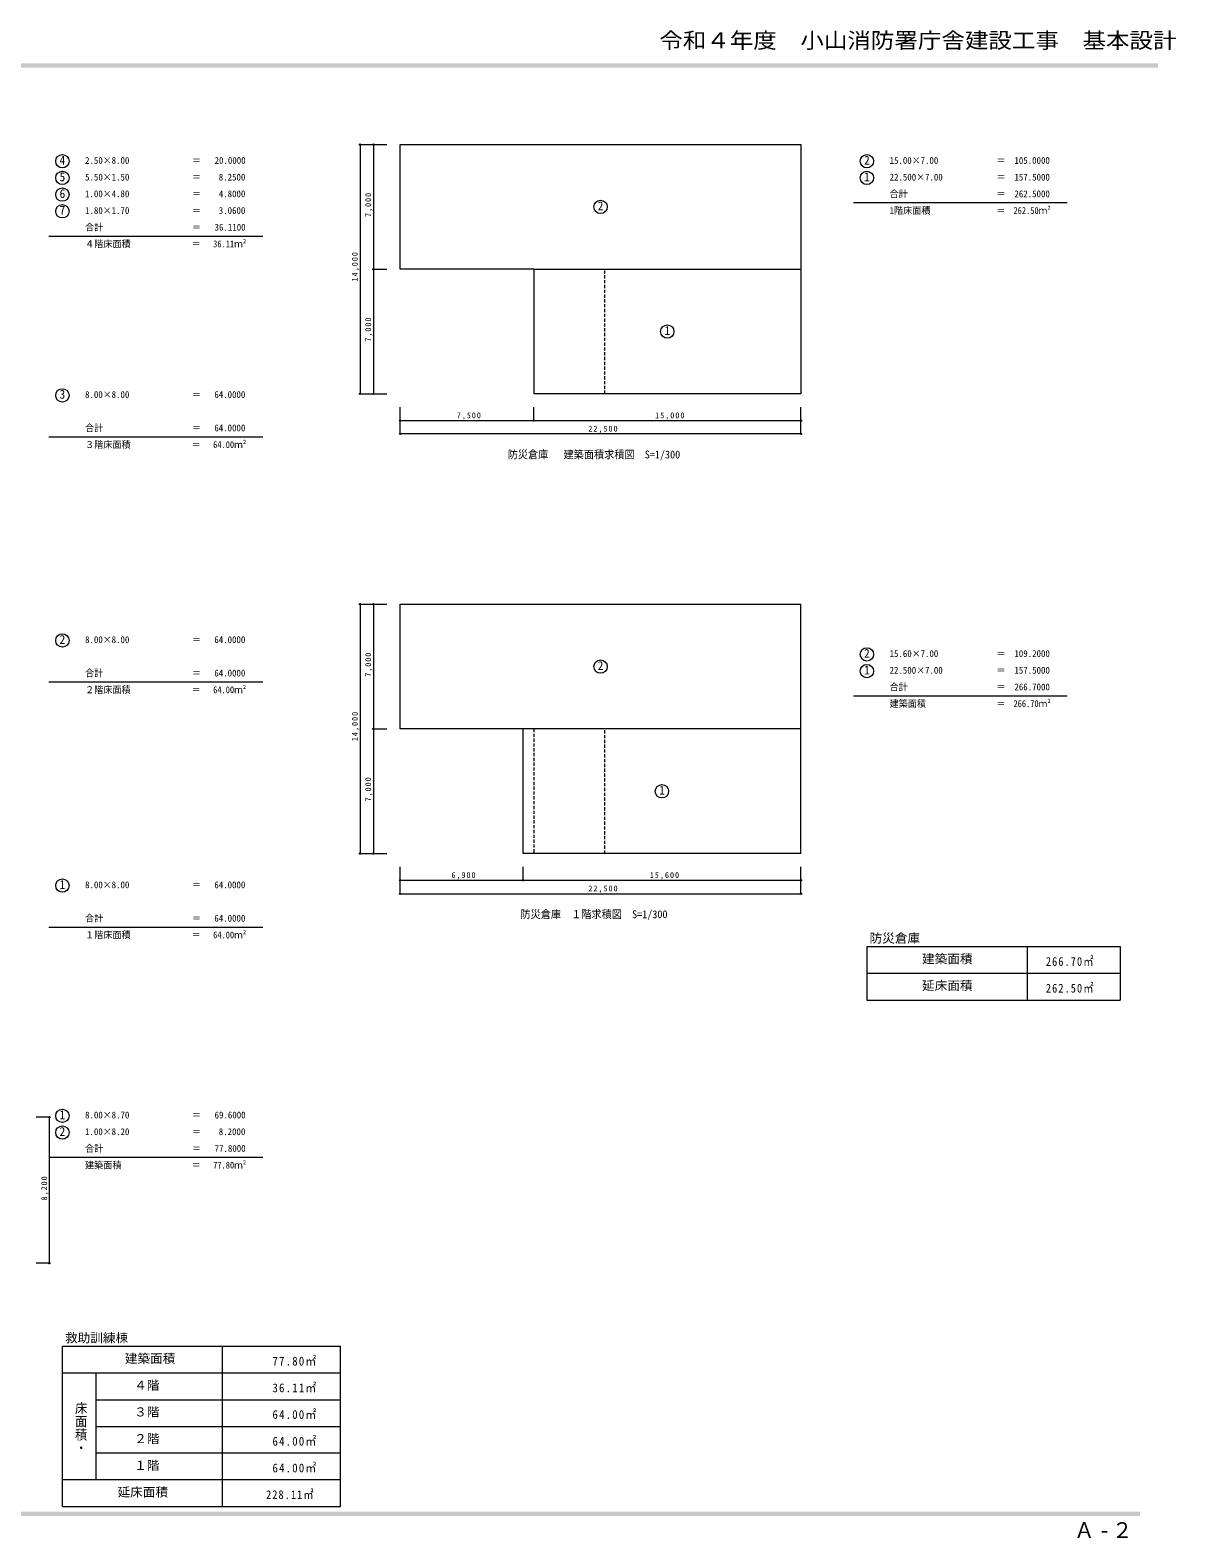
# Model space of a CAD drawing. Units: millimetres at full size, with parts at other scales. Extents: x -57346 to 60518, y -42813 to 41849.
# Drawn here: x -3805 to 60518, y -42813 to 41849 of the extents above; entities that cross this region are included whole.
import ezdxf
from ezdxf.enums import TextEntityAlignment as Align

# ---------------------------------------------------------------- set-up
doc = ezdxf.new("R2010")
doc.units = ezdxf.units.MM
doc.header["$LTSCALE"] = 150
doc.header["$PDMODE"] = 32
doc.header["$PDSIZE"] = 75
doc.linetypes.add('DASHED1', pattern=[1.8, 1.2, -0.6])
for name, color, linetype, lineweight in [('2-0_通り芯', 7, 'Continuous', 18), ('2-1_極細線', 4, 'DASHED1', 9), ('2-2_細線', 7, 'Continuous', 18), ('2-D_2-Dﾚｲﾔ', 7, 'Continuous', 18), ('2-E_2-Eﾚｲﾔ', 4, 'Continuous', 9), ('4-0_通り芯', 7, 'Continuous', 18)]:
    doc.layers.add(name, color=color, linetype=linetype, lineweight=lineweight)
doc.layers.add('4-D_文字', color=3, linetype='Continuous')
doc.layers.add('F-D', color=150, linetype='Continuous')
doc.styles.add('@ＭＳ ゴシック', font='')
doc.styles.add('ＭＳ ゴシック', font='')
doc.styles.get('@ＭＳ ゴシック').set_extended_font_data('@MS Gothic')
doc.styles.get('ＭＳ ゴシック').set_extended_font_data('MS Gothic')

msp = doc.modelspace()

# ---------------------------------------------------------------- linework, layer by layer
at = {"layer": '2-0_通り芯'}
for p, q in [((-1997.8, -41056.1), (-1997.8, -32056.1)), ((-1997.8, -32056.1), (13609.5, -32056.1)), ((7002.2, -41056.1), (7002.2, -32056.1)), ((-1997.8, -33556.1), (13609.5, -33556.1)), ((-120.8, -33556.1), (-120.8, -39556.1)), ((-120.8, -35056.1), (13609.5, -35056.1)), ((-120.8, -36556.1), (13609.5, -36556.1)), ((13609.5, -38056.1), (-120.8, -38056.1)), ((13609.5, -39556.1), (-1997.8, -39556.1))]:
    msp.add_line(p, q, dxfattribs=at)
msp.add_lwpolyline([(-1997.8, -41056.1), (13609.5, -41056.1), (13609.5, -32056.1)], dxfattribs=at)
at = {"layer": '2-1_極細線'}
for p, q in [((28467.3, 21425.8), (28467.3, 28425.8)), ((24467.3, 2609), (24467.3, -4391)), ((28467.3, -4391), (28467.3, 2609))]:
    msp.add_line(p, q, dxfattribs=at)
at = {"layer": '2-2_細線'}
for p, q in [((24467.3, 28425.8), (24467.3, 21425.8)), ((24467.3, 28425.8), (39467.3, 28425.8)), ((39467.3, 28425.8), (39467.3, 21425.8)), ((39467.3, 21425.8), (24467.3, 21425.8)), ((16967.3, 2609), (16967.3, 9609)), ((16967.3, 9609), (39467.3, 9609)), ((39467.3, -4391), (39467.3, 9609)), ((23867.3, 2609), (16967.3, 2609)), ((23867.3, -4391), (23867.3, 2609)), ((39467.3, 2609), (23867.3, 2609)), ((39467.3, -4391), (23867.3, -4391))]:
    msp.add_line(p, q, dxfattribs=at)
for points in [[(16967.3, 35425.8), (39467.3, 35425.8), (39467.3, 28425.8)], [(24467.3, 28425.8), (16967.3, 28425.8), (16967.3, 35425.8)]]:
    msp.add_lwpolyline(points, dxfattribs=at)
at = {"layer": '2-D_2-Dﾚｲﾔ'}
for p, q in [((54421, 32144.6), (42421, 32144.6)), ((9252.2, 30269.6), (-2747.8, 30269.6)), ((9252.2, 18998.1), (-2747.8, 18998.1)), ((9252.2, 5233.4), (-2747.8, 5233.4)), ((54421, 4452.7), (42421, 4452.7)), ((9252.2, -8531.2), (-2747.8, -8531.2)), ((9252.2, -21458.8), (-2747.8, -21458.8))]:
    msp.add_line(p, q, dxfattribs=at)
for centre in [(-1997.8, 34488.3), (43171, 34488.3), (-1997.8, 33550.8), (43171, 33550.8), (-1997.8, 32613.3), (28217.3, 31925.8), (-1997.8, 31675.8), (31967.3, 24925.8), (-1997.8, 21341.8), (-1997.8, 7577.2), (43171, 6796.5), (28217.3, 6109), (43171, 5859), (31667.3, -891), (-1997.8, -6187.5), (-1997.8, -19115.1), (-1997.8, -20052.6)]:
    msp.add_circle(centre, 375, dxfattribs=at)
at = {"layer": '2-E_2-Eﾚｲﾔ'}
for p, q in [((14717.3, 35425.8), (15467.3, 35425.8)), ((14717.3, 35425.8), (14717.3, 21425.8)), ((15467.3, 35425.8), (16217.3, 35425.8)), ((15467.3, 35425.8), (15467.3, 28425.8)), ((15467.3, 28425.8), (16217.3, 28425.8)), ((15467.3, 28425.8), (15467.3, 21425.8)), ((14717.3, 21425.8), (15467.3, 21425.8)), ((15467.3, 21425.8), (16217.3, 21425.8)), ((16967.3, 19925.8), (16967.3, 20675.8)), ((24467.3, 19925.8), (24467.3, 20675.8)), ((39467.3, 19925.8), (39467.3, 20675.8)), ((16967.3, 19925.8), (24467.3, 19925.8)), ((16967.3, 19175.8), (16967.3, 19925.8)), ((24467.3, 19925.8), (39467.3, 19925.8)), ((39467.3, 19175.8), (39467.3, 19925.8)), ((39467.3, 19175.8), (16967.3, 19175.8)), ((14717.3, 9609), (15467.3, 9609)), ((14717.3, 9609), (14717.3, -4391)), ((15467.3, 9609), (16217.3, 9609)), ((15467.3, 9609), (15467.3, 2609)), ((15467.3, 2609), (16217.3, 2609)), ((15467.3, 2609), (15467.3, -4391)), ((14717.3, -4391), (15467.3, -4391)), ((15467.3, -4391), (16217.3, -4391)), ((16967.3, -5891), (16967.3, -5141)), ((16967.3, -5891), (23867.3, -5891)), ((16967.3, -6641), (16967.3, -5891)), ((23867.3, -5891), (23867.3, -5141)), ((23867.3, -5891), (39467.3, -5891)), ((39467.3, -5891), (39467.3, -5141)), ((39467.3, -6641), (39467.3, -5891)), ((16967.3, -6641), (39467.3, -6641)), ((-2723.3, -19197.2), (-3473.3, -19197.2)), ((-2723.3, -27397.2), (-2723.3, -19197.2)), ((-2723.3, -27397.2), (-3473.3, -27397.2))]:
    msp.add_line(p, q, dxfattribs=at)
at = {"layer": '2-E_2-Eﾚｲﾔ', "color": 2}
for p in [(14717.3, 35425.8), (15467.3, 35425.8), (15467.3, 28425.8), (14717.3, 21425.8), (15467.3, 21425.8), (16967.3, 19925.8), (24467.3, 19925.8), (39467.3, 19925.8), (16967.3, 19175.8), (39467.3, 19175.8), (14717.3, 9609), (15467.3, 9609), (15467.3, 2609), (14717.3, -4391), (15467.3, -4391), (16967.3, -5891), (23867.3, -5891), (39467.3, -5891), (16967.3, -6641), (39467.3, -6641), (-2723.3, -19197.2), (-2723.3, -27397.2)]:
    msp.add_point(p, dxfattribs=at)
at = {"layer": '4-0_通り芯'}
for p, q in [((43171, -9615), (43171, -12615)), ((43171, -9615), (57392.9, -9615)), ((52171, -9615), (52171, -12615)), ((57392.9, -9615), (57392.9, -12615)), ((57392.9, -11115), (43171, -11115)), ((43171, -12615), (57392.9, -12615))]:
    msp.add_line(p, q, dxfattribs=at)
at = {"layer": 'F-D'}
for points in [[(-57345.7, 39745.6), (-57345.7, 39985.6), (59523.5, 39745.6), (59523.5, 39985.6)], [(-57345.7, -41582.1), (-57345.7, -41342.1), (58508.1, -41582.1), (58508.1, -41342.1)]]:
    msp.add_solid(points, dxfattribs=at)

# ---------------------------------------------------------------- texts
at = {"layer": '2-D_2-Dﾚｲﾔ', "color": 3, "style": 'ＭＳ ゴシック'}
for s, height, width, p in [('4', 494.9, 0.95, (-2155.3, 34150.8)), ('2', 494.9, 0.95, (43013.5, 34150.8)), ('5', 494.9, 0.95, (-2155.3, 33213.3)), ('1', 494.9, 0.95, (43013.5, 33213.3)), ('6', 494.9, 0.95, (-2155.3, 32275.8)), ('2', 494.9, 0.95, (28059.8, 31588.3)), ('7', 494.9, 0.95, (-2155.3, 31338.3)), ('1', 494.9, 0.95, (31809.8, 24588.3)), ('3', 494.9, 0.95, (-2155.3, 21004.3)), ('防災倉庫 \u3000建築面積求積図\u3000S=1/300', 439.9, 0.95, (23005.7, 17667.8)), ('2', 494.9, 0.95, (-2155.3, 7239.7)), ('2', 494.9, 0.95, (43013.5, 6459)), ('2', 494.9, 0.95, (28059.8, 5771.5)), ('1', 494.9, 0.95, (43013.5, 5521.5)), ('1', 494.9, 0.95, (31509.8, -1228.5)), ('1', 494.9, 0.95, (-2155.3, -6525)), ('防災倉庫\u3000１階求積図\u3000S=1/300', 439.9, 0.95, (23718.2, -8149)), ('防災倉庫', 494.9, 1.05, (43321, -9540)), ('1', 494.9, 0.95, (-2155.3, -19452.6)), ('2', 494.9, 0.95, (-2155.3, -20390.1)), ('救助訓練棟', 494.9, 1.05, (-1847.8, -31981.1)), ('建築面積', 494.9, 1.05, (1512.2, -33143.6)), ('４階', 494.9, 1.05, (2035.3, -34643.6)), ('３階', 494.9, 1.05, (2035.3, -36143.6)), ('２階', 494.9, 1.05, (2035.3, -37643.6)), ('１階', 494.9, 1.05, (2035.3, -39143.6)), ('延床面積', 494.9, 1.05, (1099.7, -40643.6))]:
    msp.add_text(s, height=height, dxfattribs=dict(at, width=width)).set_placement(p, align=Align.BOTTOM_LEFT)
at = {"layer": '2-D_2-Dﾚｲﾔ', "style": 'ＭＳ ゴシック'}
for s, width, p in [('2.50×8.00', 0.95, (-722.8, 34225.8)), ('＝\u3000 20.0000', 0.95, (5277.2, 34225.8)), ('15.00×7.00', 0.95, (44446, 34225.8)), ('＝  105.0000', 0.95, (50446, 34225.8)), ('5.50×1.50', 0.95, (-722.8, 33288.3)), ('＝    8.2500', 0.95, (5277.2, 33288.3)), ('22.500×7.00', 0.95, (44446, 33288.3)), ('＝  157.5000', 0.95, (50446, 33288.3)), ('1.00×4.80', 0.95, (-722.8, 32350.8)), ('＝    4.8000', 0.95, (5277.2, 32350.8)), ('合計', 0.95, (44446, 32350.8)), ('＝  262.5000', 0.95, (50446, 32350.8)), ('1.80×1.70', 0.95, (-722.8, 31413.3)), ('＝    3.0600', 0.95, (5277.2, 31413.3)), ('1階床面積', 0.95, (44446, 31413.3)), ('＝  262.50ｍ²', 0.9, (50446, 31413.3)), ('合計', 0.95, (-722.8, 30475.8)), ('＝\u3000 36.1100', 0.95, (5277.2, 30475.8)), ('４階床面積', 0.95, (-722.8, 29538.3)), ('＝   36.11ｍ²', 0.9, (5277.2, 29538.3)), ('8.00×8.00', 0.95, (-722.8, 21079.3)), ('＝   64.0000', 0.95, (5277.2, 21079.3)), ('合計', 0.95, (-722.8, 19204.3)), ('＝   64.0000', 0.95, (5277.2, 19204.3)), ('３階床面積', 0.95, (-722.8, 18266.8)), ('＝   64.00ｍ²', 0.9, (5277.2, 18266.8)), ('8.00×8.00', 0.95, (-722.8, 7314.7)), ('＝   64.0000', 0.95, (5277.2, 7314.7)), ('15.60×7.00', 0.95, (44446, 6534)), ('＝  109.2000', 0.95, (50446, 6534)), ('合計', 0.95, (-722.8, 5439.7)), ('＝   64.0000', 0.95, (5277.2, 5439.7)), ('22.500×7.00', 0.95, (44446, 5596.5)), ('＝  157.5000', 0.95, (50446, 5596.5)), ('＝   64.00ｍ²', 0.9, (5277.2, 4502.2)), ('合計', 0.95, (44446, 4659)), ('＝  266.7000', 0.95, (50446, 4659)), ('２階床面積', 0.95, (-722.8, 4502.2)), ('建築面積', 0.95, (44446, 3721.5)), ('＝  266.70ｍ²', 0.9, (50446, 3721.5)), ('8.00×8.00', 0.95, (-722.8, -6450)), ('＝   64.0000', 0.95, (5277.2, -6450)), ('合計', 0.95, (-722.8, -8325)), ('＝   64.0000', 0.95, (5277.2, -8325)), ('１階床面積', 0.95, (-722.8, -9262.5)), ('＝   64.00ｍ²', 0.9, (5277.2, -9262.5)), ('8.00×8.70', 0.95, (-722.8, -19377.6)), ('＝ \u300069.6000', 0.95, (5277.2, -19377.6)), ('1.00×8.20', 0.95, (-722.8, -20315.1)), ('＝    8.2000', 0.95, (5277.2, -20315.1)), ('合計', 0.95, (-722.8, -21252.6)), ('＝ \u300077.8000', 0.95, (5277.2, -21252.6)), ('建築面積', 0.95, (-722.8, -22190.1)), ('＝   77.80ｍ²', 0.9, (5277.2, -22190.1))]:
    msp.add_text(s, height=384.9, dxfattribs=dict(at, width=width)).set_placement(p, align=Align.BOTTOM_LEFT)
at = {"layer": '2-D_2-Dﾚｲﾔ', "color": 3, "style": '@ＭＳ ゴシック', "width": 1.1}
msp.add_text('床面積・', height=494.9, rotation=270, dxfattribs=at).set_placement((-1351.8, -35153.6), align=Align.BOTTOM_LEFT)
at = {"layer": '2-D_2-Dﾚｲﾔ', "color": 3, "char_height": 494.9, "attachment_point": 7, "style": 'ＭＳ ゴシック'}
for s, insert in [('\\T1.22;\\W0.9;77.80㎡', (9799.5, -33143.6)), ('\\T1.22;\\W0.9;36.11㎡', (9799.5, -34643.6)), ('\\T1.22;\\W0.9;64.00㎡', (9799.5, -36143.6)), ('\\T1.22;\\W0.9;64.00㎡', (9799.5, -37643.6)), ('\\T1.22;\\W0.9;64.00㎡', (9799.5, -39143.6)), ('\\T1.22;\\W0.85;228.11㎡', (9439.5, -40643.6))]:
    msp.add_mtext(s, dxfattribs=dict(at, insert=insert))
at = {"layer": '2-E_2-Eﾚｲﾔ', "color": 7, "char_height": 329.9, "attachment_point": 7, "rotation": 90, "style": 'ＭＳ ゴシック'}
for s, insert in [('\\T1.23;\\W0.85;7,000', (15422.3, 31355.8)), ('\\T1.24;\\W0.85;14,000', (14672.3, 27739.6)), ('\\T1.23;\\W0.85;7,000', (15422.3, 24355.8)), ('\\T1.23;\\W0.85;7,000', (15422.3, 5539)), ('\\T1.24;\\W0.85;14,000', (14672.3, 1922.7)), ('\\T1.23;\\W0.85;7,000', (15422.3, -1461)), ('\\T1.23;\\W0.85;8,200', (-2768.3, -23867.2))]:
    msp.add_mtext(s, dxfattribs=dict(at, insert=insert))
at = {"layer": '2-E_2-Eﾚｲﾔ', "color": 7, "char_height": 329.9, "attachment_point": 7, "style": 'ＭＳ ゴシック'}
for s, insert in [('\\T1.23;\\W0.85;7,500', (20147.3, 19970.8)), ('\\T1.24;\\W0.85;15,000', (31281.1, 19970.8)), ('\\T1.24;\\W0.85;22,500', (27531.1, 19220.8)), ('\\T1.23;\\W0.85;6,900', (19847.3, -5846)), ('\\T1.24;\\W0.85;15,600', (30981.1, -5846)), ('\\T1.24;\\W0.85;22,500', (27531.1, -6596))]:
    msp.add_mtext(s, dxfattribs=dict(at, insert=insert))
at = {"layer": '4-D_文字', "style": 'ＭＳ ゴシック', "width": 1.05}
for s, p in [('建築面積', (46268.5, -10702.5)), ('延床面積', (46268.5, -12202.5))]:
    msp.add_text(s, height=494.9, dxfattribs=at).set_placement(p, align=Align.BOTTOM_LEFT)
at = {"layer": '4-D_文字', "char_height": 494.9, "attachment_point": 7, "style": 'ＭＳ ゴシック'}
for s, insert in [('\\T1.22;\\W0.85;266.70㎡', (53222.9, -10702.5)), ('\\T1.22;\\W0.85;262.50㎡', (53222.9, -12202.5))]:
    msp.add_mtext(s, dxfattribs=dict(at, insert=insert))
at = {"layer": 'F-D', "color": 3, "style": 'ＭＳ ゴシック', "width": 1.1}
msp.add_text('令和４年度\u3000小山消防署庁舎建設工事\u3000基本設計', height=879.8, dxfattribs=at).set_placement((31514.8, 40572.1), align=Align.BOTTOM_LEFT)
at = {"layer": 'F-D', "color": 2, "insert": (54806.9, -42813.2), "char_height": 879.8, "attachment_point": 7, "style": 'ＭＳ ゴシック'}
msp.add_mtext('\\T1.25;\\W0.95;Ａ-２', dxfattribs=at)

doc.saveas('drawing.dxf')
